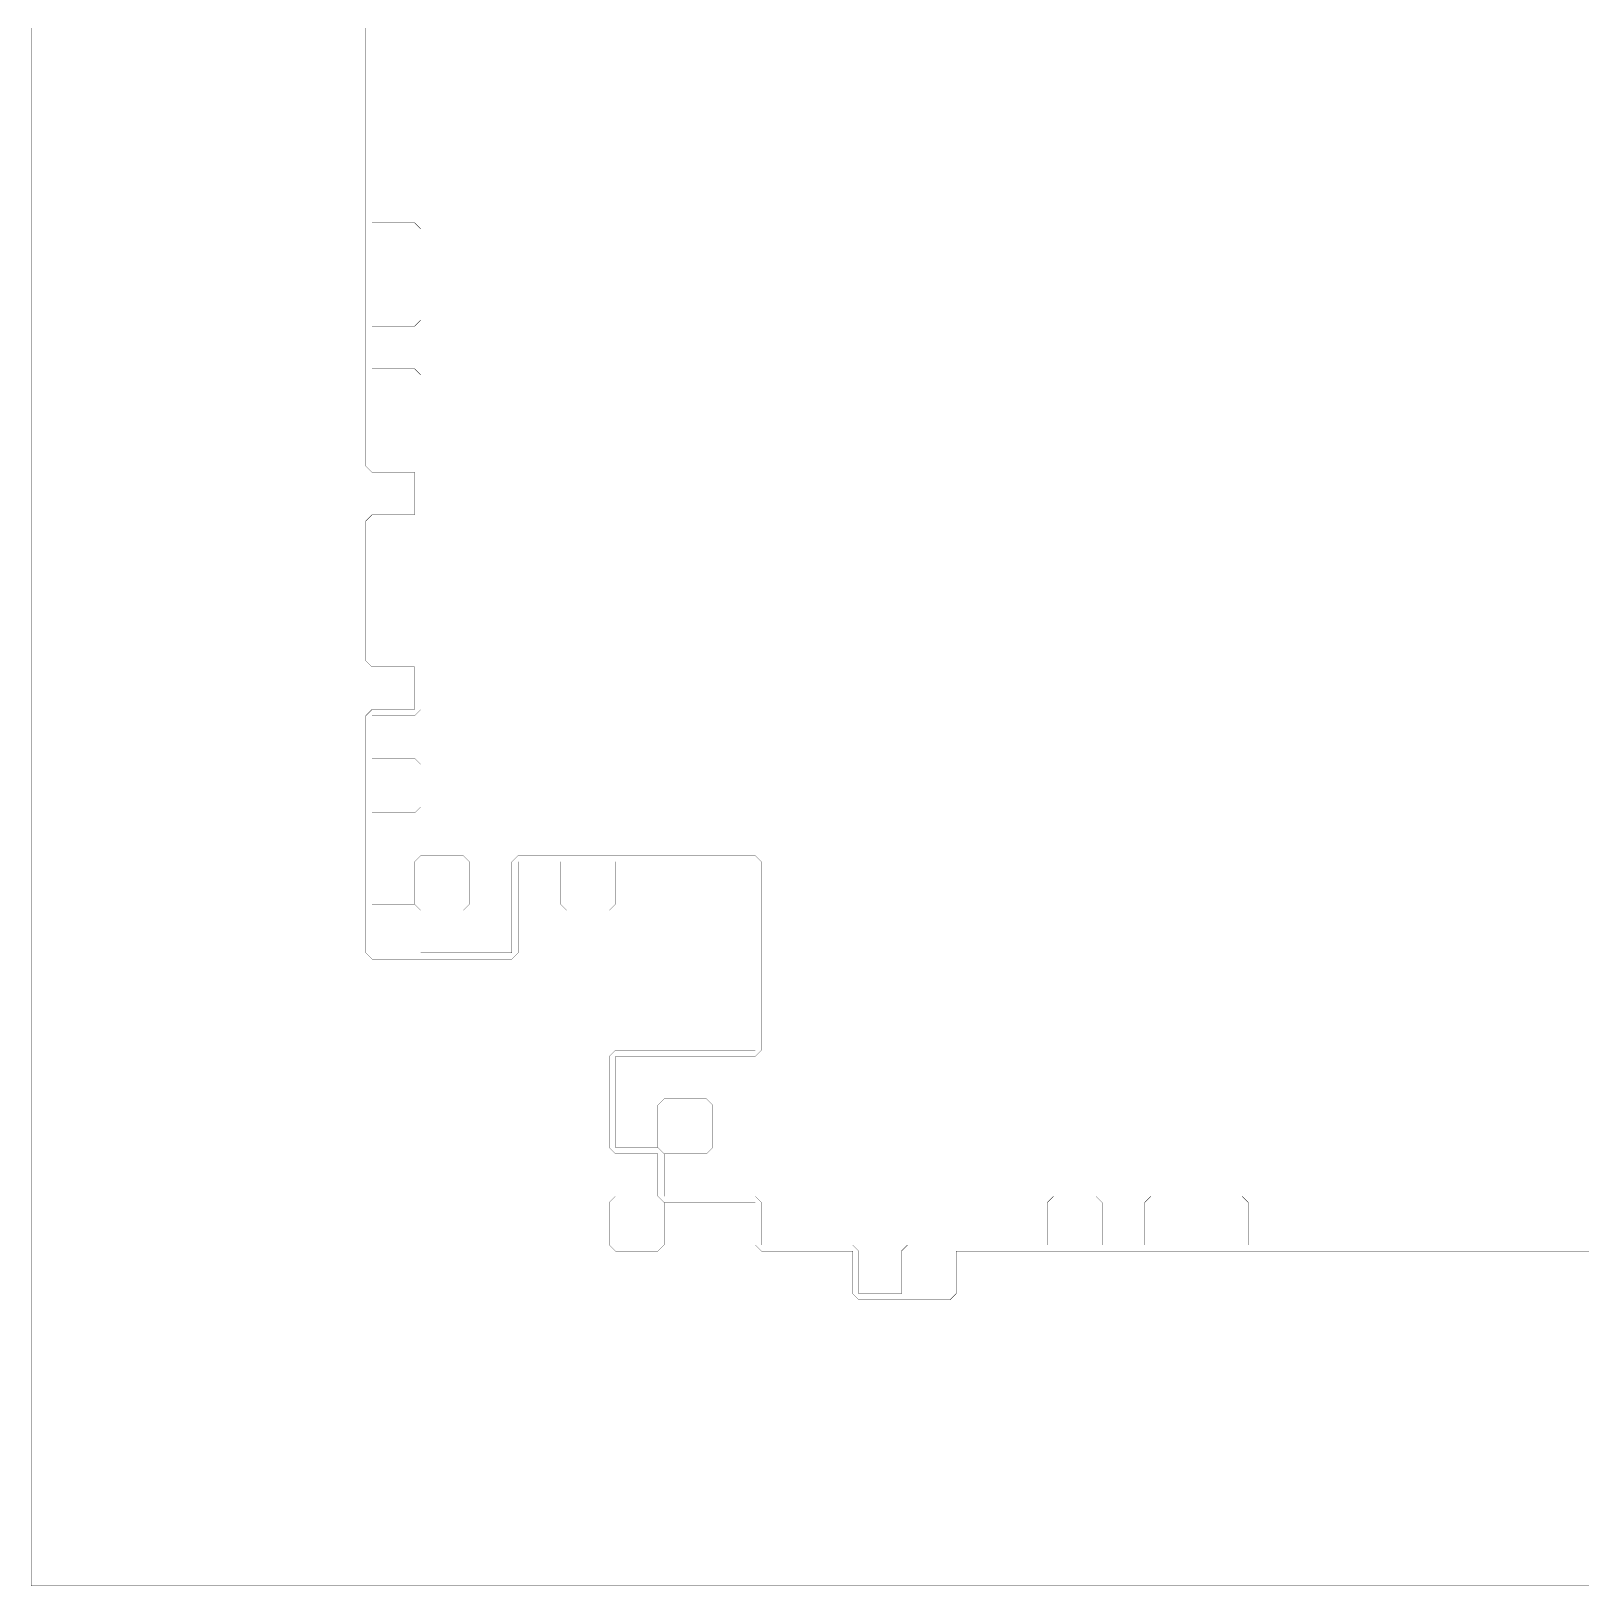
# Model space of a CAD drawing. Header units: metres. Extents: x 0 to 4990, y -4990 to 0.
# Drawn here: x 0 to 2495, y -4990 to -2495 of the extents above; entities that cross this region are included whole.
import ezdxf

# ---------------------------------------------------------------- set-up
doc = ezdxf.new("R2010")
doc.units = ezdxf.units.M
doc.layers.add('conductor', color=1, linetype='Continuous')
doc.layers.add('substrate', color=5, linetype='Continuous')

msp = doc.modelspace()

# ---------------------------------------------------------------- linework, layer by layer
at = {"layer": 'conductor', "const_width": 0.5}
msp.add_lwpolyline([(546.875, -2490.234375), (546.875, -2500), (546.875, -2509.765625), (546.875, -2519.53125), (546.875, -2529.296875), (546.875, -2539.0625), (546.875, -2548.828125), (546.875, -2558.59375), (546.875, -2568.359375), (546.875, -2578.125), (546.875, -2587.890625), (546.875, -2597.65625), (546.875, -2607.421875), (546.875, -2617.1875), (546.875, -2626.953125), (546.875, -2636.71875), (546.875, -2646.484375), (546.875, -2656.25), (546.875, -2666.015625), (546.875, -2675.78125), (546.875, -2685.546875), (546.875, -2695.3125), (546.875, -2705.078125), (546.875, -2714.84375), (546.875, -2724.609375), (546.875, -2734.375), (546.875, -2744.140625), (546.875, -2753.90625), (546.875, -2763.671875), (546.875, -2773.4375), (546.875, -2783.203125), (546.875, -2792.96875), (546.875, -2802.734375), (556.640625, -2802.734375), (566.40625, -2802.734375), (576.171875, -2802.734375), (585.9375, -2802.734375), (595.703125, -2802.734375), (605.46875, -2802.734375), (615.234375, -2802.734375), (625, -2812.5), (625, -2822.265625), (625, -2832.03125), (625, -2841.796875), (625, -2851.5625), (625, -2861.328125), (625, -2871.09375), (625, -2880.859375), (625, -2890.625), (625, -2900.390625), (625, -2910.15625), (625, -2919.921875), (625, -2929.6875), (625, -2939.453125), (625, -2949.21875), (625, -2958.984375), (615.234375, -2968.75), (605.46875, -2968.75), (595.703125, -2968.75), (585.9375, -2968.75), (576.171875, -2968.75), (566.40625, -2968.75), (556.640625, -2968.75), (546.875, -2968.75), (546.875, -2978.515625), (546.875, -2988.28125), (546.875, -2998.046875), (546.875, -3007.8125), (546.875, -3017.578125), (546.875, -3027.34375), (546.875, -3037.109375), (556.640625, -3037.109375), (566.40625, -3037.109375), (576.171875, -3037.109375), (585.9375, -3037.109375), (595.703125, -3037.109375), (605.46875, -3037.109375), (615.234375, -3037.109375), (625, -3046.875), (625, -3056.640625), (625, -3066.40625), (625, -3076.171875), (625, -3085.9375), (625, -3095.703125), (625, -3105.46875), (625, -3115.234375), (625, -3125), (625, -3134.765625), (625, -3144.53125), (625, -3154.296875), (625, -3164.0625), (625, -3173.828125), (625, -3183.59375), (625, -3193.359375), (625, -3203.125), (625, -3212.890625), (625, -3222.65625), (625, -3232.421875), (625, -3242.1875), (625, -3251.953125), (625, -3261.71875), (625, -3271.484375), (625, -3281.25), (625, -3291.015625), (625, -3300.78125), (625, -3310.546875), (625, -3320.3125), (625, -3330.078125), (625, -3339.84375), (625, -3349.609375), (625, -3359.375), (625, -3369.140625), (625, -3378.90625), (625, -3388.671875), (625, -3398.4375), (625, -3408.203125), (625, -3417.96875), (625, -3427.734375), (625, -3437.5), (625, -3447.265625), (625, -3457.03125), (625, -3466.796875), (625, -3476.5625), (625, -3486.328125), (625, -3496.09375), (625, -3505.859375), (625, -3515.625), (625, -3525.390625), (625, -3535.15625), (625, -3544.921875), (625, -3554.6875), (625, -3564.453125), (625, -3574.21875), (625, -3583.984375), (615.234375, -3593.75), (605.46875, -3593.75), (595.703125, -3593.75), (585.9375, -3593.75), (576.171875, -3593.75), (566.40625, -3593.75), (556.640625, -3593.75), (546.875, -3593.75), (546.875, -3603.515625), (546.875, -3613.28125), (546.875, -3623.046875), (546.875, -3632.8125), (546.875, -3642.578125), (546.875, -3652.34375), (546.875, -3662.109375), (556.640625, -3662.109375), (566.40625, -3662.109375), (576.171875, -3662.109375), (585.9375, -3662.109375), (595.703125, -3662.109375), (605.46875, -3662.109375), (615.234375, -3662.109375), (625, -3671.875), (625, -3681.640625), (625, -3691.40625), (625, -3701.171875), (625, -3710.9375), (625, -3720.703125), (625, -3730.46875), (625, -3740.234375), (615.234375, -3750), (605.46875, -3750), (595.703125, -3750), (585.9375, -3750), (576.171875, -3750), (566.40625, -3750), (556.640625, -3750), (546.875, -3750), (546.875, -3759.765625), (546.875, -3769.53125), (546.875, -3779.296875), (546.875, -3789.0625), (546.875, -3798.828125), (546.875, -3808.59375), (546.875, -3818.359375), (546.875, -3828.125), (546.875, -3837.890625), (546.875, -3847.65625), (546.875, -3857.421875), (546.875, -3867.1875), (546.875, -3876.953125), (546.875, -3886.71875), (546.875, -3896.484375), (556.640625, -3896.484375), (566.40625, -3896.484375), (576.171875, -3896.484375), (585.9375, -3896.484375), (595.703125, -3896.484375), (605.46875, -3896.484375), (615.234375, -3896.484375), (625, -3906.25), (625, -3916.015625), (625, -3925.78125), (625, -3935.546875), (625, -3945.3125), (625, -3955.078125), (625, -3964.84375), (625, -3974.609375), (634.765625, -3974.609375), (644.53125, -3974.609375), (654.296875, -3974.609375), (664.0625, -3974.609375), (673.828125, -3974.609375), (683.59375, -3974.609375), (693.359375, -3974.609375), (703.125, -3974.609375), (712.890625, -3974.609375), (722.65625, -3974.609375), (732.421875, -3974.609375), (742.1875, -3974.609375), (751.953125, -3974.609375), (761.71875, -3974.609375), (771.484375, -3974.609375), (771.484375, -3964.84375), (771.484375, -3955.078125), (771.484375, -3945.3125), (771.484375, -3935.546875), (771.484375, -3925.78125), (771.484375, -3916.015625), (771.484375, -3906.25), (771.484375, -3896.484375), (771.484375, -3886.71875), (771.484375, -3876.953125), (771.484375, -3867.1875), (771.484375, -3857.421875), (771.484375, -3847.65625), (771.484375, -3837.890625), (771.484375, -3828.125), (781.25, -3818.359375), (791.015625, -3818.359375), (800.78125, -3818.359375), (810.546875, -3818.359375), (820.3125, -3818.359375), (830.078125, -3818.359375), (839.84375, -3818.359375), (849.609375, -3818.359375), (859.375, -3818.359375), (869.140625, -3818.359375), (878.90625, -3818.359375), (888.671875, -3818.359375), (898.4375, -3818.359375), (908.203125, -3818.359375), (917.96875, -3818.359375), (927.734375, -3818.359375), (937.5, -3818.359375), (947.265625, -3818.359375), (957.03125, -3818.359375), (966.796875, -3818.359375), (976.5625, -3818.359375), (986.328125, -3818.359375), (996.09375, -3818.359375), (1005.859375, -3818.359375), (1015.625, -3818.359375), (1025.390625, -3818.359375), (1035.15625, -3818.359375), (1044.921875, -3818.359375), (1054.6875, -3818.359375), (1064.453125, -3818.359375), (1074.21875, -3818.359375), (1083.984375, -3818.359375), (1093.75, -3818.359375), (1103.515625, -3818.359375), (1113.28125, -3818.359375), (1123.046875, -3818.359375), (1132.8125, -3818.359375), (1142.578125, -3818.359375), (1152.34375, -3818.359375), (1162.109375, -3818.359375), (1171.875, -3828.125), (1171.875, -3837.890625), (1171.875, -3847.65625), (1171.875, -3857.421875), (1171.875, -3867.1875), (1171.875, -3876.953125), (1171.875, -3886.71875), (1171.875, -3896.484375), (1171.875, -3906.25), (1171.875, -3916.015625), (1171.875, -3925.78125), (1171.875, -3935.546875), (1171.875, -3945.3125), (1171.875, -3955.078125), (1171.875, -3964.84375), (1171.875, -3974.609375), (1171.875, -3984.375), (1171.875, -3994.140625), (1171.875, -4003.90625), (1171.875, -4013.671875), (1171.875, -4023.4375), (1171.875, -4033.203125), (1171.875, -4042.96875), (1171.875, -4052.734375), (1171.875, -4062.5), (1171.875, -4072.265625), (1171.875, -4082.03125), (1171.875, -4091.796875), (1171.875, -4101.5625), (1171.875, -4111.328125), (1171.875, -4121.09375), (1171.875, -4130.859375), (1162.109375, -4140.625), (1152.34375, -4140.625), (1142.578125, -4140.625), (1132.8125, -4140.625), (1123.046875, -4140.625), (1113.28125, -4140.625), (1103.515625, -4140.625), (1093.75, -4140.625), (1083.984375, -4140.625), (1074.21875, -4140.625), (1064.453125, -4140.625), (1054.6875, -4140.625), (1044.921875, -4140.625), (1035.15625, -4140.625), (1025.390625, -4140.625), (1015.625, -4140.625), (1005.859375, -4140.625), (996.09375, -4140.625), (986.328125, -4140.625), (976.5625, -4140.625), (966.796875, -4140.625), (957.03125, -4140.625), (947.265625, -4140.625), (937.5, -4140.625), (937.5, -4150.390625), (937.5, -4160.15625), (937.5, -4169.921875), (937.5, -4179.6875), (937.5, -4189.453125), (937.5, -4199.21875), (937.5, -4208.984375), (937.5, -4218.75), (937.5, -4228.515625), (937.5, -4238.28125), (937.5, -4248.046875), (937.5, -4257.8125), (937.5, -4267.578125), (937.5, -4277.34375), (937.5, -4287.109375), (947.265625, -4287.109375), (957.03125, -4287.109375), (966.796875, -4287.109375), (976.5625, -4287.109375), (986.328125, -4287.109375), (996.09375, -4287.109375), (1005.859375, -4287.109375), (1015.625, -4296.875), (1015.625, -4306.640625), (1015.625, -4316.40625), (1015.625, -4326.171875), (1015.625, -4335.9375), (1015.625, -4345.703125), (1015.625, -4355.46875), (1015.625, -4365.234375), (1025.390625, -4365.234375), (1035.15625, -4365.234375), (1044.921875, -4365.234375), (1054.6875, -4365.234375), (1064.453125, -4365.234375), (1074.21875, -4365.234375), (1083.984375, -4365.234375), (1093.75, -4365.234375), (1103.515625, -4365.234375), (1113.28125, -4365.234375), (1123.046875, -4365.234375), (1132.8125, -4365.234375), (1142.578125, -4365.234375), (1152.34375, -4365.234375), (1162.109375, -4365.234375), (1171.875, -4375), (1171.875, -4384.765625), (1171.875, -4394.53125), (1171.875, -4404.296875), (1171.875, -4414.0625), (1171.875, -4423.828125), (1171.875, -4433.59375), (1171.875, -4443.359375), (1181.640625, -4443.359375), (1191.40625, -4443.359375), (1201.171875, -4443.359375), (1210.9375, -4443.359375), (1220.703125, -4443.359375), (1230.46875, -4443.359375), (1240.234375, -4443.359375), (1250, -4443.359375), (1259.765625, -4443.359375), (1269.53125, -4443.359375), (1279.296875, -4443.359375), (1289.0625, -4443.359375), (1298.828125, -4443.359375), (1308.59375, -4443.359375), (1318.359375, -4443.359375), (1328.125, -4453.125), (1328.125, -4462.890625), (1328.125, -4472.65625), (1328.125, -4482.421875), (1328.125, -4492.1875), (1328.125, -4501.953125), (1328.125, -4511.71875), (1328.125, -4521.484375), (1337.890625, -4521.484375), (1347.65625, -4521.484375), (1357.421875, -4521.484375), (1367.1875, -4521.484375), (1376.953125, -4521.484375), (1386.71875, -4521.484375), (1396.484375, -4521.484375), (1396.484375, -4511.71875), (1396.484375, -4501.953125), (1396.484375, -4492.1875), (1396.484375, -4482.421875), (1396.484375, -4472.65625), (1396.484375, -4462.890625), (1396.484375, -4453.125), (1406.25, -4443.359375), (1416.015625, -4443.359375), (1425.78125, -4443.359375), (1435.546875, -4443.359375), (1445.3125, -4443.359375), (1455.078125, -4443.359375), (1464.84375, -4443.359375), (1474.609375, -4443.359375), (1484.375, -4443.359375), (1494.140625, -4443.359375), (1503.90625, -4443.359375), (1513.671875, -4443.359375), (1523.4375, -4443.359375), (1533.203125, -4443.359375), (1542.96875, -4443.359375), (1552.734375, -4443.359375), (1562.5, -4443.359375), (1572.265625, -4443.359375), (1582.03125, -4443.359375), (1591.796875, -4443.359375), (1601.5625, -4443.359375), (1611.328125, -4443.359375), (1621.09375, -4443.359375), (1630.859375, -4443.359375), (1630.859375, -4433.59375), (1630.859375, -4423.828125), (1630.859375, -4414.0625), (1630.859375, -4404.296875), (1630.859375, -4394.53125), (1630.859375, -4384.765625), (1630.859375, -4375), (1640.625, -4365.234375), (1650.390625, -4365.234375), (1660.15625, -4365.234375), (1669.921875, -4365.234375), (1679.6875, -4365.234375), (1689.453125, -4365.234375), (1699.21875, -4365.234375), (1708.984375, -4365.234375), (1718.75, -4375), (1718.75, -4384.765625), (1718.75, -4394.53125), (1718.75, -4404.296875), (1718.75, -4414.0625), (1718.75, -4423.828125), (1718.75, -4433.59375), (1718.75, -4443.359375), (1728.515625, -4443.359375), (1738.28125, -4443.359375), (1748.046875, -4443.359375), (1757.8125, -4443.359375), (1767.578125, -4443.359375), (1777.34375, -4443.359375), (1787.109375, -4443.359375), (1787.109375, -4433.59375), (1787.109375, -4423.828125), (1787.109375, -4414.0625), (1787.109375, -4404.296875), (1787.109375, -4394.53125), (1787.109375, -4384.765625), (1787.109375, -4375), (1796.875, -4365.234375), (1806.640625, -4365.234375), (1816.40625, -4365.234375), (1826.171875, -4365.234375), (1835.9375, -4365.234375), (1845.703125, -4365.234375), (1855.46875, -4365.234375), (1865.234375, -4365.234375), (1875, -4365.234375), (1884.765625, -4365.234375), (1894.53125, -4365.234375), (1904.296875, -4365.234375), (1914.0625, -4365.234375), (1923.828125, -4365.234375), (1933.59375, -4365.234375), (1943.359375, -4365.234375), (1953.125, -4375), (1953.125, -4384.765625), (1953.125, -4394.53125), (1953.125, -4404.296875), (1953.125, -4414.0625), (1953.125, -4423.828125), (1953.125, -4433.59375), (1953.125, -4443.359375), (1962.890625, -4443.359375), (1972.65625, -4443.359375), (1982.421875, -4443.359375), (1992.1875, -4443.359375), (2001.953125, -4443.359375), (2011.71875, -4443.359375), (2021.484375, -4443.359375), (2031.25, -4443.359375), (2041.015625, -4443.359375), (2050.78125, -4443.359375), (2060.546875, -4443.359375), (2070.3125, -4443.359375), (2080.078125, -4443.359375), (2089.84375, -4443.359375), (2099.609375, -4443.359375), (2109.375, -4443.359375), (2119.140625, -4443.359375), (2128.90625, -4443.359375), (2138.671875, -4443.359375), (2148.4375, -4443.359375), (2158.203125, -4443.359375), (2167.96875, -4443.359375), (2177.734375, -4443.359375), (2187.5, -4443.359375), (2197.265625, -4443.359375), (2207.03125, -4443.359375), (2216.796875, -4443.359375), (2226.5625, -4443.359375), (2236.328125, -4443.359375), (2246.09375, -4443.359375), (2255.859375, -4443.359375), (2265.625, -4443.359375), (2275.390625, -4443.359375), (2285.15625, -4443.359375), (2294.921875, -4443.359375), (2304.6875, -4443.359375), (2314.453125, -4443.359375), (2324.21875, -4443.359375), (2333.984375, -4443.359375), (2343.75, -4443.359375), (2353.515625, -4443.359375), (2363.28125, -4443.359375), (2373.046875, -4443.359375), (2382.8125, -4443.359375), (2392.578125, -4443.359375), (2402.34375, -4443.359375), (2412.109375, -4443.359375), (2421.875, -4443.359375), (2431.640625, -4443.359375), (2441.40625, -4443.359375), (2451.171875, -4443.359375), (2460.9375, -4443.359375), (2470.703125, -4443.359375), (2480.46875, -4443.359375), (2490.234375, -4443.359375), (2500, -4443.359375)], dxfattribs=at)
for points in [[(615.234375, -3828.125), (625, -3818.359375), (634.765625, -3818.359375), (644.53125, -3818.359375), (654.296875, -3818.359375), (664.0625, -3818.359375), (673.828125, -3818.359375), (683.59375, -3818.359375), (693.359375, -3818.359375), (703.125, -3828.125), (703.125, -3837.890625), (703.125, -3847.65625), (703.125, -3857.421875), (703.125, -3867.1875), (703.125, -3876.953125), (703.125, -3886.71875), (703.125, -3896.484375), (693.359375, -3906.25), (683.59375, -3906.25), (673.828125, -3906.25), (664.0625, -3906.25), (654.296875, -3906.25), (644.53125, -3906.25), (634.765625, -3906.25), (625, -3906.25), (615.234375, -3896.484375), (615.234375, -3886.71875), (615.234375, -3876.953125), (615.234375, -3867.1875), (615.234375, -3857.421875), (615.234375, -3847.65625), (615.234375, -3837.890625)], [(1005.859375, -4218.75), (1015.625, -4208.984375), (1025.390625, -4208.984375), (1035.15625, -4208.984375), (1044.921875, -4208.984375), (1054.6875, -4208.984375), (1064.453125, -4208.984375), (1074.21875, -4208.984375), (1083.984375, -4208.984375), (1093.75, -4218.75), (1093.75, -4228.515625), (1093.75, -4238.28125), (1093.75, -4248.046875), (1093.75, -4257.8125), (1093.75, -4267.578125), (1093.75, -4277.34375), (1093.75, -4287.109375), (1083.984375, -4296.875), (1074.21875, -4296.875), (1064.453125, -4296.875), (1054.6875, -4296.875), (1044.921875, -4296.875), (1035.15625, -4296.875), (1025.390625, -4296.875), (1015.625, -4296.875), (1005.859375, -4287.109375), (1005.859375, -4277.34375), (1005.859375, -4267.578125), (1005.859375, -4257.8125), (1005.859375, -4248.046875), (1005.859375, -4238.28125), (1005.859375, -4228.515625)]]:
    msp.add_lwpolyline(points, close=True, dxfattribs=at)
at = {"layer": 'substrate', "const_width": 0.5}
for points in [[(0, -2490.234375), (0, -2500), (0, -2509.765625), (0, -2519.53125), (0, -2529.296875), (0, -2539.0625), (0, -2548.828125), (0, -2558.59375), (0, -2568.359375), (0, -2578.125), (0, -2587.890625), (0, -2597.65625), (0, -2607.421875), (0, -2617.1875), (0, -2626.953125), (0, -2636.71875), (0, -2646.484375), (0, -2656.25), (0, -2666.015625), (0, -2675.78125), (0, -2685.546875), (0, -2695.3125), (0, -2705.078125), (0, -2714.84375), (0, -2724.609375), (0, -2734.375), (0, -2744.140625), (0, -2753.90625), (0, -2763.671875), (0, -2773.4375), (0, -2783.203125), (0, -2792.96875), (0, -2802.734375), (0, -2812.5), (0, -2822.265625), (0, -2832.03125), (0, -2841.796875), (0, -2851.5625), (0, -2861.328125), (0, -2871.09375), (0, -2880.859375), (0, -2890.625), (0, -2900.390625), (0, -2910.15625), (0, -2919.921875), (0, -2929.6875), (0, -2939.453125), (0, -2949.21875), (0, -2958.984375), (0, -2968.75), (0, -2978.515625), (0, -2988.28125), (0, -2998.046875), (0, -3007.8125), (0, -3017.578125), (0, -3027.34375), (0, -3037.109375), (0, -3046.875), (0, -3056.640625), (0, -3066.40625), (0, -3076.171875), (0, -3085.9375), (0, -3095.703125), (0, -3105.46875), (0, -3115.234375), (0, -3125), (0, -3134.765625), (0, -3144.53125), (0, -3154.296875), (0, -3164.0625), (0, -3173.828125), (0, -3183.59375), (0, -3193.359375), (0, -3203.125), (0, -3212.890625), (0, -3222.65625), (0, -3232.421875), (0, -3242.1875), (0, -3251.953125), (0, -3261.71875), (0, -3271.484375), (0, -3281.25), (0, -3291.015625), (0, -3300.78125), (0, -3310.546875), (0, -3320.3125), (0, -3330.078125), (0, -3339.84375), (0, -3349.609375), (0, -3359.375), (0, -3369.140625), (0, -3378.90625), (0, -3388.671875), (0, -3398.4375), (0, -3408.203125), (0, -3417.96875), (0, -3427.734375), (0, -3437.5), (0, -3447.265625), (0, -3457.03125), (0, -3466.796875), (0, -3476.5625), (0, -3486.328125), (0, -3496.09375), (0, -3505.859375), (0, -3515.625), (0, -3525.390625), (0, -3535.15625), (0, -3544.921875), (0, -3554.6875), (0, -3564.453125), (0, -3574.21875), (0, -3583.984375), (0, -3593.75), (0, -3603.515625), (0, -3613.28125), (0, -3623.046875), (0, -3632.8125), (0, -3642.578125), (0, -3652.34375), (0, -3662.109375), (0, -3671.875), (0, -3681.640625), (0, -3691.40625), (0, -3701.171875), (0, -3710.9375), (0, -3720.703125), (0, -3730.46875), (0, -3740.234375), (0, -3750), (0, -3759.765625), (0, -3769.53125), (0, -3779.296875), (0, -3789.0625), (0, -3798.828125), (0, -3808.59375), (0, -3818.359375), (0, -3828.125), (0, -3837.890625), (0, -3847.65625), (0, -3857.421875), (0, -3867.1875), (0, -3876.953125), (0, -3886.71875), (0, -3896.484375), (0, -3906.25), (0, -3916.015625), (0, -3925.78125), (0, -3935.546875), (0, -3945.3125), (0, -3955.078125), (0, -3964.84375), (0, -3974.609375), (0, -3984.375), (0, -3994.140625), (0, -4003.90625), (0, -4013.671875), (0, -4023.4375), (0, -4033.203125), (0, -4042.96875), (0, -4052.734375), (0, -4062.5), (0, -4072.265625), (0, -4082.03125), (0, -4091.796875), (0, -4101.5625), (0, -4111.328125), (0, -4121.09375), (0, -4130.859375), (0, -4140.625), (0, -4150.390625), (0, -4160.15625), (0, -4169.921875), (0, -4179.6875), (0, -4189.453125), (0, -4199.21875), (0, -4208.984375), (0, -4218.75), (0, -4228.515625), (0, -4238.28125), (0, -4248.046875), (0, -4257.8125), (0, -4267.578125), (0, -4277.34375), (0, -4287.109375), (0, -4296.875), (0, -4306.640625), (0, -4316.40625), (0, -4326.171875), (0, -4335.9375), (0, -4345.703125), (0, -4355.46875), (0, -4365.234375), (0, -4375), (0, -4384.765625), (0, -4394.53125), (0, -4404.296875), (0, -4414.0625), (0, -4423.828125), (0, -4433.59375), (0, -4443.359375), (0, -4453.125), (0, -4462.890625), (0, -4472.65625), (0, -4482.421875), (0, -4492.1875), (0, -4501.953125), (0, -4511.71875), (0, -4521.484375), (0, -4531.25), (0, -4541.015625), (0, -4550.78125), (0, -4560.546875), (0, -4570.3125), (0, -4580.078125), (0, -4589.84375), (0, -4599.609375), (0, -4609.375), (0, -4619.140625), (0, -4628.90625), (0, -4638.671875), (0, -4648.4375), (0, -4658.203125), (0, -4667.96875), (0, -4677.734375), (0, -4687.5), (0, -4697.265625), (0, -4707.03125), (0, -4716.796875), (0, -4726.5625), (0, -4736.328125), (0, -4746.09375), (0, -4755.859375), (0, -4765.625), (0, -4775.390625), (0, -4785.15625), (0, -4794.921875), (0, -4804.6875), (0, -4814.453125), (0, -4824.21875), (0, -4833.984375), (0, -4843.75), (0, -4853.515625), (0, -4863.28125), (0, -4873.046875), (0, -4882.8125), (0, -4892.578125), (0, -4902.34375), (0, -4912.109375), (0, -4921.875), (0, -4931.640625), (0, -4941.40625), (0, -4951.171875), (0, -4960.9375), (0, -4970.703125), (0, -4980.46875), (0, -4990.234375), (9.765625, -4990.234375), (19.53125, -4990.234375), (29.296875, -4990.234375), (39.0625, -4990.234375), (48.828125, -4990.234375), (58.59375, -4990.234375), (68.359375, -4990.234375), (78.125, -4990.234375), (87.890625, -4990.234375), (97.65625, -4990.234375), (107.421875, -4990.234375), (117.1875, -4990.234375), (126.953125, -4990.234375), (136.71875, -4990.234375), (146.484375, -4990.234375), (156.25, -4990.234375), (166.015625, -4990.234375), (175.78125, -4990.234375), (185.546875, -4990.234375), (195.3125, -4990.234375), (205.078125, -4990.234375), (214.84375, -4990.234375), (224.609375, -4990.234375), (234.375, -4990.234375), (244.140625, -4990.234375), (253.90625, -4990.234375), (263.671875, -4990.234375), (273.4375, -4990.234375), (283.203125, -4990.234375), (292.96875, -4990.234375), (302.734375, -4990.234375), (312.5, -4990.234375), (322.265625, -4990.234375), (332.03125, -4990.234375), (341.796875, -4990.234375), (351.5625, -4990.234375), (361.328125, -4990.234375), (371.09375, -4990.234375), (380.859375, -4990.234375), (390.625, -4990.234375), (400.390625, -4990.234375), (410.15625, -4990.234375), (419.921875, -4990.234375), (429.6875, -4990.234375), (439.453125, -4990.234375), (449.21875, -4990.234375), (458.984375, -4990.234375), (468.75, -4990.234375), (478.515625, -4990.234375), (488.28125, -4990.234375), (498.046875, -4990.234375), (507.8125, -4990.234375), (517.578125, -4990.234375), (527.34375, -4990.234375), (537.109375, -4990.234375), (546.875, -4990.234375), (556.640625, -4990.234375), (566.40625, -4990.234375), (576.171875, -4990.234375), (585.9375, -4990.234375), (595.703125, -4990.234375), (605.46875, -4990.234375), (615.234375, -4990.234375), (625, -4990.234375), (634.765625, -4990.234375), (644.53125, -4990.234375), (654.296875, -4990.234375), (664.0625, -4990.234375), (673.828125, -4990.234375), (683.59375, -4990.234375), (693.359375, -4990.234375), (703.125, -4990.234375), (712.890625, -4990.234375), (722.65625, -4990.234375), (732.421875, -4990.234375), (742.1875, -4990.234375), (751.953125, -4990.234375), (761.71875, -4990.234375), (771.484375, -4990.234375), (781.25, -4990.234375), (791.015625, -4990.234375), (800.78125, -4990.234375), (810.546875, -4990.234375), (820.3125, -4990.234375), (830.078125, -4990.234375), (839.84375, -4990.234375), (849.609375, -4990.234375), (859.375, -4990.234375), (869.140625, -4990.234375), (878.90625, -4990.234375), (888.671875, -4990.234375), (898.4375, -4990.234375), (908.203125, -4990.234375), (917.96875, -4990.234375), (927.734375, -4990.234375), (937.5, -4990.234375), (947.265625, -4990.234375), (957.03125, -4990.234375), (966.796875, -4990.234375), (976.5625, -4990.234375), (986.328125, -4990.234375), (996.09375, -4990.234375), (1005.859375, -4990.234375), (1015.625, -4990.234375), (1025.390625, -4990.234375), (1035.15625, -4990.234375), (1044.921875, -4990.234375), (1054.6875, -4990.234375), (1064.453125, -4990.234375), (1074.21875, -4990.234375), (1083.984375, -4990.234375), (1093.75, -4990.234375), (1103.515625, -4990.234375), (1113.28125, -4990.234375), (1123.046875, -4990.234375), (1132.8125, -4990.234375), (1142.578125, -4990.234375), (1152.34375, -4990.234375), (1162.109375, -4990.234375), (1171.875, -4990.234375), (1181.640625, -4990.234375), (1191.40625, -4990.234375), (1201.171875, -4990.234375), (1210.9375, -4990.234375), (1220.703125, -4990.234375), (1230.46875, -4990.234375), (1240.234375, -4990.234375), (1250, -4990.234375), (1259.765625, -4990.234375), (1269.53125, -4990.234375), (1279.296875, -4990.234375), (1289.0625, -4990.234375), (1298.828125, -4990.234375), (1308.59375, -4990.234375), (1318.359375, -4990.234375), (1328.125, -4990.234375), (1337.890625, -4990.234375), (1347.65625, -4990.234375), (1357.421875, -4990.234375), (1367.1875, -4990.234375), (1376.953125, -4990.234375), (1386.71875, -4990.234375), (1396.484375, -4990.234375), (1406.25, -4990.234375), (1416.015625, -4990.234375), (1425.78125, -4990.234375), (1435.546875, -4990.234375), (1445.3125, -4990.234375), (1455.078125, -4990.234375), (1464.84375, -4990.234375), (1474.609375, -4990.234375), (1484.375, -4990.234375), (1494.140625, -4990.234375), (1503.90625, -4990.234375), (1513.671875, -4990.234375), (1523.4375, -4990.234375), (1533.203125, -4990.234375), (1542.96875, -4990.234375), (1552.734375, -4990.234375), (1562.5, -4990.234375), (1572.265625, -4990.234375), (1582.03125, -4990.234375), (1591.796875, -4990.234375), (1601.5625, -4990.234375), (1611.328125, -4990.234375), (1621.09375, -4990.234375), (1630.859375, -4990.234375), (1640.625, -4990.234375), (1650.390625, -4990.234375), (1660.15625, -4990.234375), (1669.921875, -4990.234375), (1679.6875, -4990.234375), (1689.453125, -4990.234375), (1699.21875, -4990.234375), (1708.984375, -4990.234375), (1718.75, -4990.234375), (1728.515625, -4990.234375), (1738.28125, -4990.234375), (1748.046875, -4990.234375), (1757.8125, -4990.234375), (1767.578125, -4990.234375), (1777.34375, -4990.234375), (1787.109375, -4990.234375), (1796.875, -4990.234375), (1806.640625, -4990.234375), (1816.40625, -4990.234375), (1826.171875, -4990.234375), (1835.9375, -4990.234375), (1845.703125, -4990.234375), (1855.46875, -4990.234375), (1865.234375, -4990.234375), (1875, -4990.234375), (1884.765625, -4990.234375), (1894.53125, -4990.234375), (1904.296875, -4990.234375), (1914.0625, -4990.234375), (1923.828125, -4990.234375), (1933.59375, -4990.234375), (1943.359375, -4990.234375), (1953.125, -4990.234375), (1962.890625, -4990.234375), (1972.65625, -4990.234375), (1982.421875, -4990.234375), (1992.1875, -4990.234375), (2001.953125, -4990.234375), (2011.71875, -4990.234375), (2021.484375, -4990.234375), (2031.25, -4990.234375), (2041.015625, -4990.234375), (2050.78125, -4990.234375), (2060.546875, -4990.234375), (2070.3125, -4990.234375), (2080.078125, -4990.234375), (2089.84375, -4990.234375), (2099.609375, -4990.234375), (2109.375, -4990.234375), (2119.140625, -4990.234375), (2128.90625, -4990.234375), (2138.671875, -4990.234375), (2148.4375, -4990.234375), (2158.203125, -4990.234375), (2167.96875, -4990.234375), (2177.734375, -4990.234375), (2187.5, -4990.234375), (2197.265625, -4990.234375), (2207.03125, -4990.234375), (2216.796875, -4990.234375), (2226.5625, -4990.234375), (2236.328125, -4990.234375), (2246.09375, -4990.234375), (2255.859375, -4990.234375), (2265.625, -4990.234375), (2275.390625, -4990.234375), (2285.15625, -4990.234375), (2294.921875, -4990.234375), (2304.6875, -4990.234375), (2314.453125, -4990.234375), (2324.21875, -4990.234375), (2333.984375, -4990.234375), (2343.75, -4990.234375), (2353.515625, -4990.234375), (2363.28125, -4990.234375), (2373.046875, -4990.234375), (2382.8125, -4990.234375), (2392.578125, -4990.234375), (2402.34375, -4990.234375), (2412.109375, -4990.234375), (2421.875, -4990.234375), (2431.640625, -4990.234375), (2441.40625, -4990.234375), (2451.171875, -4990.234375), (2460.9375, -4990.234375), (2470.703125, -4990.234375), (2480.46875, -4990.234375), (2490.234375, -4990.234375), (2500, -4990.234375)], [(2500, -4453.125), (2490.234375, -4453.125), (2480.46875, -4453.125), (2470.703125, -4453.125), (2460.9375, -4453.125), (2451.171875, -4453.125), (2441.40625, -4453.125), (2431.640625, -4453.125), (2421.875, -4453.125), (2412.109375, -4453.125), (2402.34375, -4453.125), (2392.578125, -4453.125), (2382.8125, -4453.125), (2373.046875, -4453.125), (2363.28125, -4453.125), (2353.515625, -4453.125), (2343.75, -4453.125), (2333.984375, -4453.125), (2324.21875, -4453.125), (2314.453125, -4453.125), (2304.6875, -4453.125), (2294.921875, -4453.125), (2285.15625, -4453.125), (2275.390625, -4453.125), (2265.625, -4453.125), (2255.859375, -4453.125), (2246.09375, -4453.125), (2236.328125, -4453.125), (2226.5625, -4453.125), (2216.796875, -4453.125), (2207.03125, -4453.125), (2197.265625, -4453.125), (2187.5, -4453.125), (2177.734375, -4453.125), (2167.96875, -4453.125), (2158.203125, -4453.125), (2148.4375, -4453.125), (2138.671875, -4453.125), (2128.90625, -4453.125), (2119.140625, -4453.125), (2109.375, -4453.125), (2099.609375, -4453.125), (2089.84375, -4453.125), (2080.078125, -4453.125), (2070.3125, -4453.125), (2060.546875, -4453.125), (2050.78125, -4453.125), (2041.015625, -4453.125), (2031.25, -4453.125), (2021.484375, -4453.125), (2011.71875, -4453.125), (2001.953125, -4453.125), (1992.1875, -4453.125), (1982.421875, -4453.125), (1972.65625, -4453.125), (1962.890625, -4453.125), (1953.125, -4453.125), (1943.359375, -4453.125), (1933.59375, -4453.125), (1923.828125, -4453.125), (1914.0625, -4453.125), (1904.296875, -4453.125), (1894.53125, -4453.125), (1884.765625, -4453.125), (1875, -4453.125), (1865.234375, -4453.125), (1855.46875, -4453.125), (1845.703125, -4453.125), (1835.9375, -4453.125), (1826.171875, -4453.125), (1816.40625, -4453.125), (1806.640625, -4453.125), (1796.875, -4453.125), (1787.109375, -4453.125), (1777.34375, -4453.125), (1767.578125, -4453.125), (1757.8125, -4453.125), (1748.046875, -4453.125), (1738.28125, -4453.125), (1728.515625, -4453.125), (1718.75, -4453.125), (1708.984375, -4453.125), (1699.21875, -4453.125), (1689.453125, -4453.125), (1679.6875, -4453.125), (1669.921875, -4453.125), (1660.15625, -4453.125), (1650.390625, -4453.125), (1640.625, -4453.125), (1630.859375, -4453.125), (1621.09375, -4453.125), (1611.328125, -4453.125), (1601.5625, -4453.125), (1591.796875, -4453.125), (1582.03125, -4453.125), (1572.265625, -4453.125), (1562.5, -4453.125), (1552.734375, -4453.125), (1542.96875, -4453.125), (1533.203125, -4453.125), (1523.4375, -4453.125), (1513.671875, -4453.125), (1503.90625, -4453.125), (1494.140625, -4453.125), (1484.375, -4453.125), (1484.375, -4462.890625), (1484.375, -4472.65625), (1484.375, -4482.421875), (1484.375, -4492.1875), (1484.375, -4501.953125), (1484.375, -4511.71875), (1484.375, -4521.484375), (1474.609375, -4531.25), (1464.84375, -4531.25), (1455.078125, -4531.25), (1445.3125, -4531.25), (1435.546875, -4531.25), (1425.78125, -4531.25), (1416.015625, -4531.25), (1406.25, -4531.25), (1396.484375, -4531.25), (1386.71875, -4531.25), (1376.953125, -4531.25), (1367.1875, -4531.25), (1357.421875, -4531.25), (1347.65625, -4531.25), (1337.890625, -4531.25), (1328.125, -4531.25), (1318.359375, -4521.484375), (1318.359375, -4511.71875), (1318.359375, -4501.953125), (1318.359375, -4492.1875), (1318.359375, -4482.421875), (1318.359375, -4472.65625), (1318.359375, -4462.890625), (1318.359375, -4453.125), (1308.59375, -4453.125), (1298.828125, -4453.125), (1289.0625, -4453.125), (1279.296875, -4453.125), (1269.53125, -4453.125), (1259.765625, -4453.125), (1250, -4453.125), (1240.234375, -4453.125), (1230.46875, -4453.125), (1220.703125, -4453.125), (1210.9375, -4453.125), (1201.171875, -4453.125), (1191.40625, -4453.125), (1181.640625, -4453.125), (1171.875, -4453.125), (1162.109375, -4443.359375), (1162.109375, -4433.59375), (1162.109375, -4423.828125), (1162.109375, -4414.0625), (1162.109375, -4404.296875), (1162.109375, -4394.53125), (1162.109375, -4384.765625), (1162.109375, -4375), (1152.34375, -4375), (1142.578125, -4375), (1132.8125, -4375), (1123.046875, -4375), (1113.28125, -4375), (1103.515625, -4375), (1093.75, -4375), (1083.984375, -4375), (1074.21875, -4375), (1064.453125, -4375), (1054.6875, -4375), (1044.921875, -4375), (1035.15625, -4375), (1025.390625, -4375), (1015.625, -4375), (1005.859375, -4365.234375), (1005.859375, -4355.46875), (1005.859375, -4345.703125), (1005.859375, -4335.9375), (1005.859375, -4326.171875), (1005.859375, -4316.40625), (1005.859375, -4306.640625), (1005.859375, -4296.875), (996.09375, -4296.875), (986.328125, -4296.875), (976.5625, -4296.875), (966.796875, -4296.875), (957.03125, -4296.875), (947.265625, -4296.875), (937.5, -4296.875), (927.734375, -4287.109375), (927.734375, -4277.34375), (927.734375, -4267.578125), (927.734375, -4257.8125), (927.734375, -4248.046875), (927.734375, -4238.28125), (927.734375, -4228.515625), (927.734375, -4218.75), (927.734375, -4208.984375), (927.734375, -4199.21875), (927.734375, -4189.453125), (927.734375, -4179.6875), (927.734375, -4169.921875), (927.734375, -4160.15625), (927.734375, -4150.390625), (927.734375, -4140.625), (937.5, -4130.859375), (947.265625, -4130.859375), (957.03125, -4130.859375), (966.796875, -4130.859375), (976.5625, -4130.859375), (986.328125, -4130.859375), (996.09375, -4130.859375), (1005.859375, -4130.859375), (1015.625, -4130.859375), (1025.390625, -4130.859375), (1035.15625, -4130.859375), (1044.921875, -4130.859375), (1054.6875, -4130.859375), (1064.453125, -4130.859375), (1074.21875, -4130.859375), (1083.984375, -4130.859375), (1093.75, -4130.859375), (1103.515625, -4130.859375), (1113.28125, -4130.859375), (1123.046875, -4130.859375), (1132.8125, -4130.859375), (1142.578125, -4130.859375), (1152.34375, -4130.859375), (1162.109375, -4130.859375), (1162.109375, -4121.09375), (1162.109375, -4111.328125), (1162.109375, -4101.5625), (1162.109375, -4091.796875), (1162.109375, -4082.03125), (1162.109375, -4072.265625), (1162.109375, -4062.5), (1162.109375, -4052.734375), (1162.109375, -4042.96875), (1162.109375, -4033.203125), (1162.109375, -4023.4375), (1162.109375, -4013.671875), (1162.109375, -4003.90625), (1162.109375, -3994.140625), (1162.109375, -3984.375), (1162.109375, -3974.609375), (1162.109375, -3964.84375), (1162.109375, -3955.078125), (1162.109375, -3945.3125), (1162.109375, -3935.546875), (1162.109375, -3925.78125), (1162.109375, -3916.015625), (1162.109375, -3906.25), (1162.109375, -3896.484375), (1162.109375, -3886.71875), (1162.109375, -3876.953125), (1162.109375, -3867.1875), (1162.109375, -3857.421875), (1162.109375, -3847.65625), (1162.109375, -3837.890625), (1162.109375, -3828.125), (1152.34375, -3828.125), (1142.578125, -3828.125), (1132.8125, -3828.125), (1123.046875, -3828.125), (1113.28125, -3828.125), (1103.515625, -3828.125), (1093.75, -3828.125), (1083.984375, -3828.125), (1074.21875, -3828.125), (1064.453125, -3828.125), (1054.6875, -3828.125), (1044.921875, -3828.125), (1035.15625, -3828.125), (1025.390625, -3828.125), (1015.625, -3828.125), (1005.859375, -3828.125), (996.09375, -3828.125), (986.328125, -3828.125), (976.5625, -3828.125), (966.796875, -3828.125), (957.03125, -3828.125), (947.265625, -3828.125), (937.5, -3828.125), (937.5, -3837.890625), (937.5, -3847.65625), (937.5, -3857.421875), (937.5, -3867.1875), (937.5, -3876.953125), (937.5, -3886.71875), (937.5, -3896.484375), (927.734375, -3906.25), (917.96875, -3906.25), (908.203125, -3906.25), (898.4375, -3906.25), (888.671875, -3906.25), (878.90625, -3906.25), (869.140625, -3906.25), (859.375, -3906.25), (849.609375, -3896.484375), (849.609375, -3886.71875), (849.609375, -3876.953125), (849.609375, -3867.1875), (849.609375, -3857.421875), (849.609375, -3847.65625), (849.609375, -3837.890625), (849.609375, -3828.125), (839.84375, -3828.125), (830.078125, -3828.125), (820.3125, -3828.125), (810.546875, -3828.125), (800.78125, -3828.125), (791.015625, -3828.125), (781.25, -3828.125), (781.25, -3837.890625), (781.25, -3847.65625), (781.25, -3857.421875), (781.25, -3867.1875), (781.25, -3876.953125), (781.25, -3886.71875), (781.25, -3896.484375), (781.25, -3906.25), (781.25, -3916.015625), (781.25, -3925.78125), (781.25, -3935.546875), (781.25, -3945.3125), (781.25, -3955.078125), (781.25, -3964.84375), (781.25, -3974.609375), (771.484375, -3984.375), (761.71875, -3984.375), (751.953125, -3984.375), (742.1875, -3984.375), (732.421875, -3984.375), (722.65625, -3984.375), (712.890625, -3984.375), (703.125, -3984.375), (693.359375, -3984.375), (683.59375, -3984.375), (673.828125, -3984.375), (664.0625, -3984.375), (654.296875, -3984.375), (644.53125, -3984.375), (634.765625, -3984.375), (625, -3984.375), (615.234375, -3984.375), (605.46875, -3984.375), (595.703125, -3984.375), (585.9375, -3984.375), (576.171875, -3984.375), (566.40625, -3984.375), (556.640625, -3984.375), (546.875, -3984.375), (537.109375, -3974.609375), (537.109375, -3964.84375), (537.109375, -3955.078125), (537.109375, -3945.3125), (537.109375, -3935.546875), (537.109375, -3925.78125), (537.109375, -3916.015625), (537.109375, -3906.25), (537.109375, -3896.484375), (537.109375, -3886.71875), (537.109375, -3876.953125), (537.109375, -3867.1875), (537.109375, -3857.421875), (537.109375, -3847.65625), (537.109375, -3837.890625), (537.109375, -3828.125), (537.109375, -3818.359375), (537.109375, -3808.59375), (537.109375, -3798.828125), (537.109375, -3789.0625), (537.109375, -3779.296875), (537.109375, -3769.53125), (537.109375, -3759.765625), (537.109375, -3750), (537.109375, -3740.234375), (537.109375, -3730.46875), (537.109375, -3720.703125), (537.109375, -3710.9375), (537.109375, -3701.171875), (537.109375, -3691.40625), (537.109375, -3681.640625), (537.109375, -3671.875), (537.109375, -3662.109375), (537.109375, -3652.34375), (537.109375, -3642.578125), (537.109375, -3632.8125), (537.109375, -3623.046875), (537.109375, -3613.28125), (537.109375, -3603.515625), (537.109375, -3593.75), (546.875, -3583.984375), (556.640625, -3583.984375), (566.40625, -3583.984375), (576.171875, -3583.984375), (585.9375, -3583.984375), (595.703125, -3583.984375), (605.46875, -3583.984375), (615.234375, -3583.984375), (615.234375, -3574.21875), (615.234375, -3564.453125), (615.234375, -3554.6875), (615.234375, -3544.921875), (615.234375, -3535.15625), (615.234375, -3525.390625), (615.234375, -3515.625), (605.46875, -3515.625), (595.703125, -3515.625), (585.9375, -3515.625), (576.171875, -3515.625), (566.40625, -3515.625), (556.640625, -3515.625), (546.875, -3515.625), (537.109375, -3505.859375), (537.109375, -3496.09375), (537.109375, -3486.328125), (537.109375, -3476.5625), (537.109375, -3466.796875), (537.109375, -3457.03125), (537.109375, -3447.265625), (537.109375, -3437.5), (537.109375, -3427.734375), (537.109375, -3417.96875), (537.109375, -3408.203125), (537.109375, -3398.4375), (537.109375, -3388.671875), (537.109375, -3378.90625), (537.109375, -3369.140625), (537.109375, -3359.375), (537.109375, -3349.609375), (537.109375, -3339.84375), (537.109375, -3330.078125), (537.109375, -3320.3125), (537.109375, -3310.546875), (537.109375, -3300.78125), (537.109375, -3291.015625), (537.109375, -3281.25), (546.875, -3271.484375), (556.640625, -3271.484375), (566.40625, -3271.484375), (576.171875, -3271.484375), (585.9375, -3271.484375), (595.703125, -3271.484375), (605.46875, -3271.484375), (615.234375, -3271.484375), (615.234375, -3261.71875), (615.234375, -3251.953125), (615.234375, -3242.1875), (615.234375, -3232.421875), (615.234375, -3222.65625), (615.234375, -3212.890625), (615.234375, -3203.125), (605.46875, -3203.125), (595.703125, -3203.125), (585.9375, -3203.125), (576.171875, -3203.125), (566.40625, -3203.125), (556.640625, -3203.125), (546.875, -3203.125), (537.109375, -3193.359375), (537.109375, -3183.59375), (537.109375, -3173.828125), (537.109375, -3164.0625), (537.109375, -3154.296875), (537.109375, -3144.53125), (537.109375, -3134.765625), (537.109375, -3125), (537.109375, -3115.234375), (537.109375, -3105.46875), (537.109375, -3095.703125), (537.109375, -3085.9375), (537.109375, -3076.171875), (537.109375, -3066.40625), (537.109375, -3056.640625), (537.109375, -3046.875), (537.109375, -3037.109375), (537.109375, -3027.34375), (537.109375, -3017.578125), (537.109375, -3007.8125), (537.109375, -2998.046875), (537.109375, -2988.28125), (537.109375, -2978.515625), (537.109375, -2968.75), (537.109375, -2958.984375), (537.109375, -2949.21875), (537.109375, -2939.453125), (537.109375, -2929.6875), (537.109375, -2919.921875), (537.109375, -2910.15625), (537.109375, -2900.390625), (537.109375, -2890.625), (537.109375, -2880.859375), (537.109375, -2871.09375), (537.109375, -2861.328125), (537.109375, -2851.5625), (537.109375, -2841.796875), (537.109375, -2832.03125), (537.109375, -2822.265625), (537.109375, -2812.5), (537.109375, -2802.734375), (537.109375, -2792.96875), (537.109375, -2783.203125), (537.109375, -2773.4375), (537.109375, -2763.671875), (537.109375, -2753.90625), (537.109375, -2744.140625), (537.109375, -2734.375), (537.109375, -2724.609375), (537.109375, -2714.84375), (537.109375, -2705.078125), (537.109375, -2695.3125), (537.109375, -2685.546875), (537.109375, -2675.78125), (537.109375, -2666.015625), (537.109375, -2656.25), (537.109375, -2646.484375), (537.109375, -2636.71875), (537.109375, -2626.953125), (537.109375, -2617.1875), (537.109375, -2607.421875), (537.109375, -2597.65625), (537.109375, -2587.890625), (537.109375, -2578.125), (537.109375, -2568.359375), (537.109375, -2558.59375), (537.109375, -2548.828125), (537.109375, -2539.0625), (537.109375, -2529.296875), (537.109375, -2519.53125), (537.109375, -2509.765625), (537.109375, -2500), (537.109375, -2490.234375)]]:
    msp.add_lwpolyline(points, dxfattribs=at)
msp.add_lwpolyline([(927.734375, -4375), (937.5, -4365.234375), (947.265625, -4365.234375), (957.03125, -4365.234375), (966.796875, -4365.234375), (976.5625, -4365.234375), (986.328125, -4365.234375), (996.09375, -4365.234375), (1005.859375, -4365.234375), (1015.625, -4375), (1015.625, -4384.765625), (1015.625, -4394.53125), (1015.625, -4404.296875), (1015.625, -4414.0625), (1015.625, -4423.828125), (1015.625, -4433.59375), (1015.625, -4443.359375), (1005.859375, -4453.125), (996.09375, -4453.125), (986.328125, -4453.125), (976.5625, -4453.125), (966.796875, -4453.125), (957.03125, -4453.125), (947.265625, -4453.125), (937.5, -4453.125), (927.734375, -4443.359375), (927.734375, -4433.59375), (927.734375, -4423.828125), (927.734375, -4414.0625), (927.734375, -4404.296875), (927.734375, -4394.53125), (927.734375, -4384.765625)], close=True, dxfattribs=at)

doc.saveas('drawing.dxf')
